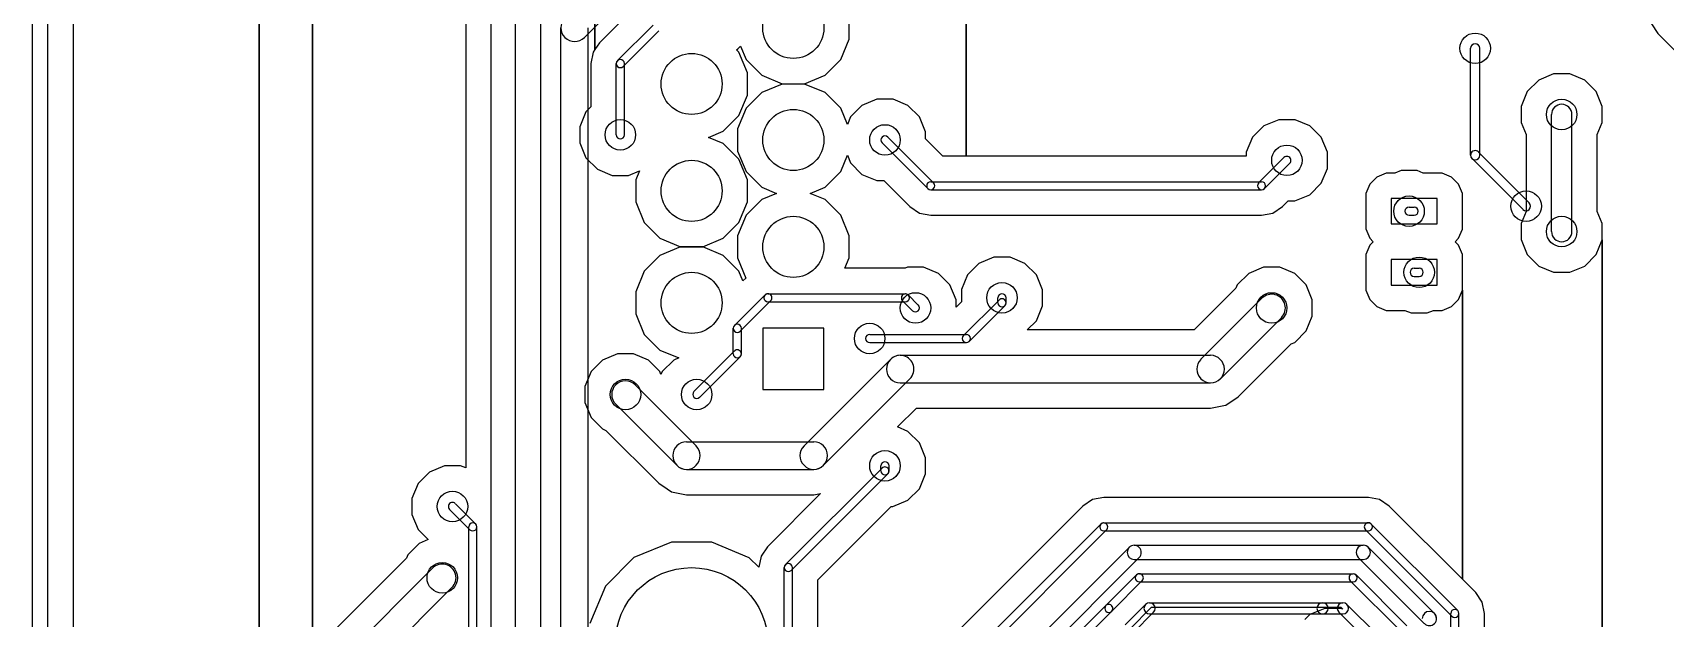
# Model space of a CAD drawing. Extents: x -29274 to 69862, y 24345 to 162744.
# Drawn here: x -8575 to 7468, y 52472 to 58224 of the extents above; entities that cross this region are included whole.
import ezdxf

# ---------------------------------------------------------------- set-up
doc = ezdxf.new("R2010")
doc.units = 0
doc.layers.add('BLACK', color=1, linetype='CONTINUOUS')

msp = doc.modelspace()

# ---------------------------------------------------------------- linework, layer by layer
at = {"layer": 'BLACK'}
for p, q in [((-8575, 26120), (-8575, 77770)), ((-8425, 26120), (-8425, 77770)), ((-8175, 26230), (-8175, 77445)), ((-8175, 26230), (-8175, 77445)), ((-5825, 52140), (-5825, 60458)), ((-5825, 60458), (-5825, 52140)), ((-5825, 52140), (-5825, 60458)), ((-5825, 60458), (-5825, 52140)), ((-6350, 51615), (-6350, 60257)), ((-6350, 60257), (-6350, 51615)), ((-6350, 51615), (-6350, 60257)), ((-6350, 60257), (-6350, 51615)), ((-3051, 58057), (-3051, 58890)), ((-3051, 58890), (-3051, 58057)), ((-3051, 58057), (-3051, 58890)), ((-3051, 58890), (-3051, 58057)), ((599, 57010), (599, 58740)), ((599, 58740), (599, 57010)), ((599, 57010), (599, 58740)), ((599, 58740), (599, 57010)), ((-4320, 58466), (-4320, 53949)), ((-4320, 58466), (-4320, 53949)), ((-4070, 51420), (-4070, 58470)), ((-3830, 51420), (-3830, 58470)), ((-3154, 58175), (-2905, 58424)), ((-2656, 58474), (-3005, 58125)), ((-2656, 58474), (-3005, 58125)), ((-3580, 51569), (-3580, 58316)), ((-3580, 51569), (-3580, 58316)), ((-3385, 51370), (-3385, 58270)), ((-3115, 51370), (-3115, 58270)), ((-2828, 57949), (-2479, 58298)), ((-2771, 57892), (-2422, 58241)), ((-551, 58161), (-551, 58379)), ((-551, 58161), (-551, 58379)), ((7332, 58309), (7395, 58215)), ((7332, 58309), (7395, 58215)), ((-3005, 58125), (-3051, 58057)), ((-3005, 58125), (-3051, 58057)), ((-1645, 58065), (-1620, 58091)), ((-1645, 58065), (-1620, 58091)), ((-1620, 58091), (-1565, 57959)), ((-1620, 58091), (-1565, 57959)), ((-635, 57959), (-551, 58161)), ((-635, 57959), (-551, 58161)), ((7395, 58215), (7695, 57915)), ((7395, 58215), (7695, 57915)), ((-3068, 58031), (-3090, 57920)), ((-3068, 58031), (-3090, 57920)), ((-3090, 57920), (-3090, 57494)), ((-3090, 57920), (-3090, 57494)), ((-3051, 58057), (-3068, 58031)), ((-3051, 58057), (-3068, 58031)), ((-2840, 57220), (-2840, 57920)), ((-2760, 57220), (-2760, 57920)), ((-1660, 58056), (-1645, 58065)), ((-1660, 58056), (-1645, 58065)), ((-1635, 58031), (-1660, 58056)), ((-1635, 58031), (-1660, 58056)), ((-1551, 57829), (-1635, 58031)), ((-1551, 57829), (-1635, 58031)), ((-1565, 57959), (-1411, 57805)), ((-1565, 57959), (-1411, 57805)), ((-789, 57805), (-635, 57959)), ((-789, 57805), (-635, 57959)), ((5555, 57020), (5555, 58070)), ((5645, 57020), (5645, 58070)), ((-1551, 57611), (-1551, 57829)), ((-1551, 57611), (-1551, 57829)), ((-1411, 57805), (-1209, 57721)), ((-1411, 57805), (-1209, 57721)), ((-991, 57721), (-789, 57805)), ((-991, 57721), (-789, 57805)), ((6224, 57758), (6112, 57646)), ((6224, 57758), (6112, 57646)), ((6371, 57819), (6224, 57758)), ((6371, 57819), (6224, 57758)), ((6530, 57819), (6371, 57819)), ((6530, 57819), (6371, 57819)), ((6676, 57758), (6530, 57819)), ((6676, 57758), (6530, 57819)), ((6788, 57646), (6676, 57758)), ((6788, 57646), (6676, 57758)), ((-1635, 57409), (-1551, 57611)), ((-1635, 57409), (-1551, 57611)), ((-1411, 57635), (-1565, 57481)), ((-1411, 57635), (-1565, 57481)), ((-1209, 57719), (-1411, 57635)), ((-1209, 57719), (-1411, 57635)), ((-1209, 57721), (-991, 57721)), ((-1209, 57721), (-991, 57721)), ((-991, 57719), (-1209, 57719)), ((-991, 57719), (-1209, 57719)), ((-789, 57635), (-991, 57719)), ((-789, 57635), (-991, 57719)), ((-635, 57481), (-789, 57635)), ((-635, 57481), (-789, 57635)), ((6112, 57646), (6051, 57500)), ((6112, 57646), (6051, 57500)), ((6849, 57499), (6788, 57646)), ((6849, 57499), (6788, 57646)), ((-3138, 57446), (-3199, 57300)), ((-3138, 57446), (-3199, 57300)), ((-3090, 57494), (-3138, 57446)), ((-3090, 57494), (-3138, 57446)), ((-1565, 57481), (-1649, 57279)), ((-1565, 57481), (-1649, 57279)), ((-569, 57323), (-635, 57481)), ((-569, 57323), (-635, 57481)), ((-426, 57508), (-538, 57396)), ((-426, 57508), (-538, 57396)), ((-279, 57569), (-426, 57508)), ((-279, 57569), (-426, 57508)), ((-120, 57569), (-279, 57569)), ((-120, 57569), (-279, 57569)), ((26, 57508), (-120, 57569)), ((26, 57508), (-120, 57569)), ((138, 57396), (26, 57508)), ((138, 57396), (26, 57508)), ((6051, 57500), (6051, 57341)), ((6051, 57500), (6051, 57341)), ((6849, 57340), (6849, 57499)), ((6849, 57340), (6849, 57499)), ((-3199, 57300), (-3199, 57141)), ((-3199, 57300), (-3199, 57141)), ((-1789, 57255), (-1635, 57409)), ((-1789, 57255), (-1635, 57409)), ((-1649, 57279), (-1649, 57061)), ((-1649, 57279), (-1649, 57061)), ((-538, 57396), (-569, 57323)), ((-538, 57396), (-569, 57323)), ((199, 57249), (138, 57396)), ((199, 57249), (138, 57396)), ((3524, 57308), (3412, 57196)), ((3524, 57308), (3412, 57196)), ((3671, 57369), (3524, 57308)), ((3671, 57369), (3524, 57308)), ((3830, 57369), (3671, 57369)), ((3830, 57369), (3671, 57369)), ((3976, 57308), (3830, 57369)), ((3976, 57308), (3830, 57369)), ((4088, 57196), (3976, 57308)), ((4088, 57196), (3976, 57308)), ((6051, 57341), (6100, 57223)), ((6051, 57341), (6100, 57223)), ((6350, 56270), (6350, 57420)), ((6550, 56270), (6550, 57420)), ((6800, 57223), (6849, 57340)), ((6800, 57223), (6849, 57340)), ((-3199, 57141), (-3138, 56994)), ((-3199, 57141), (-3138, 56994)), ((-1934, 57195), (-1789, 57255)), ((-1934, 57195), (-1789, 57255)), ((-1789, 57135), (-1934, 57195)), ((-1789, 57135), (-1934, 57195)), ((-1635, 56981), (-1789, 57135)), ((-1635, 56981), (-1789, 57135)), ((-228, 57142), (222, 56692)), ((-172, 57198), (278, 56748)), ((199, 57181), (199, 57249)), ((199, 57181), (199, 57249)), ((370, 57010), (199, 57181)), ((370, 57010), (199, 57181)), ((3412, 57196), (3351, 57050)), ((3412, 57196), (3351, 57050)), ((4149, 57049), (4088, 57196)), ((4149, 57049), (4088, 57196)), ((6100, 57223), (6100, 56468)), ((6100, 57223), (6100, 56468)), ((6800, 56468), (6800, 57223)), ((6800, 56468), (6800, 57223)), ((-3138, 56994), (-3026, 56882)), ((-3138, 56994), (-3026, 56882)), ((-1649, 57061), (-1565, 56859)), ((-1649, 57061), (-1565, 56859)), ((-1551, 56779), (-1635, 56981)), ((-1551, 56779), (-1635, 56981)), ((-635, 56859), (-569, 57019)), ((-635, 56859), (-569, 57019)), ((-569, 57019), (-538, 56944)), ((-569, 57019), (-538, 56944)), ((599, 57010), (370, 57010)), ((599, 57010), (370, 57010)), ((3351, 57010), (599, 57010)), ((3351, 57010), (599, 57010)), ((3351, 57050), (3351, 57010)), ((3351, 57050), (3351, 57010)), ((3472, 56749), (3721, 56998)), ((4149, 56890), (4149, 57049)), ((4149, 56890), (4149, 57049)), ((6068, 56489), (5569, 56988)), ((6131, 56552), (5632, 57051)), ((-3026, 56882), (-2880, 56821)), ((-3026, 56882), (-2880, 56821)), ((-2880, 56821), (-2721, 56821)), ((-2880, 56821), (-2721, 56821)), ((-2721, 56821), (-2613, 56866)), ((-2721, 56821), (-2613, 56866)), ((-2613, 56866), (-2649, 56779)), ((-2613, 56866), (-2649, 56779)), ((-1565, 56859), (-1411, 56705)), ((-1565, 56859), (-1411, 56705)), ((-789, 56705), (-635, 56859)), ((-789, 56705), (-635, 56859)), ((-538, 56944), (-426, 56832)), ((-538, 56944), (-426, 56832)), ((-426, 56832), (-280, 56771)), ((-426, 56832), (-280, 56771)), ((3529, 56692), (3778, 56941)), ((4088, 56744), (4149, 56890)), ((4088, 56744), (4149, 56890)), ((4634, 56806), (4564, 56736)), ((4634, 56806), (4564, 56736)), ((4726, 56844), (4634, 56806)), ((4726, 56844), (4634, 56806)), ((4810, 56844), (4726, 56844)), ((4810, 56844), (4726, 56844)), ((4871, 56869), (4810, 56844)), ((4871, 56869), (4810, 56844)), ((5030, 56869), (4871, 56869)), ((5030, 56869), (4871, 56869)), ((5089, 56844), (5030, 56869)), ((5089, 56844), (5030, 56869)), ((5176, 56844), (5089, 56844)), ((5176, 56844), (5089, 56844)), ((5275, 56844), (5176, 56844)), ((5275, 56844), (5176, 56844)), ((5366, 56806), (5275, 56844)), ((5366, 56806), (5275, 56844)), ((5436, 56736), (5366, 56806)), ((5436, 56736), (5366, 56806)), ((-2649, 56779), (-2649, 56561)), ((-2649, 56779), (-2649, 56561)), ((-1551, 56561), (-1551, 56779)), ((-1551, 56561), (-1551, 56779)), ((-1411, 56705), (-1267, 56645)), ((-1411, 56705), (-1267, 56645)), ((-1267, 56645), (-1411, 56585)), ((-1267, 56645), (-1411, 56585)), ((-934, 56645), (-789, 56705)), ((-934, 56645), (-789, 56705)), ((-789, 56585), (-934, 56645)), ((-789, 56585), (-934, 56645)), ((-280, 56771), (-211, 56771)), ((-280, 56771), (-211, 56771)), ((-211, 56771), (45, 56515)), ((-211, 56771), (45, 56515)), ((250, 56760), (3500, 56760)), ((250, 56680), (3500, 56680)), ((3976, 56632), (4088, 56744)), ((3976, 56632), (4088, 56744)), ((4564, 56736), (4526, 56645)), ((4564, 56736), (4526, 56645)), ((4526, 56645), (4526, 56546)), ((4526, 56645), (4526, 56546)), ((5474, 56644), (5436, 56736)), ((5474, 56644), (5436, 56736)), ((5474, 56394), (5474, 56644)), ((5474, 56394), (5474, 56644)), ((-2649, 56561), (-2565, 56359)), ((-2649, 56561), (-2565, 56359)), ((-1635, 56359), (-1551, 56561)), ((-1635, 56359), (-1551, 56561)), ((-1411, 56585), (-1565, 56431)), ((-1411, 56585), (-1565, 56431)), ((-635, 56431), (-789, 56585)), ((-635, 56431), (-789, 56585)), ((45, 56515), (139, 56452)), ((45, 56515), (139, 56452)), ((3611, 56452), (3705, 56515)), ((3611, 56452), (3705, 56515)), ((3705, 56515), (3761, 56571)), ((3705, 56515), (3761, 56571)), ((3761, 56571), (3829, 56571)), ((3761, 56571), (3829, 56571)), ((3829, 56571), (3976, 56632)), ((3829, 56571), (3976, 56632)), ((4526, 56546), (4526, 56296)), ((4526, 56546), (4526, 56296)), ((5225, 56595), (4775, 56595)), ((4775, 56595), (4775, 56345)), ((4950, 56510), (5000, 56510)), ((5225, 56345), (5225, 56595)), ((-2565, 56359), (-2411, 56205)), ((-2565, 56359), (-2411, 56205)), ((-1789, 56205), (-1635, 56359)), ((-1789, 56205), (-1635, 56359)), ((-1565, 56431), (-1649, 56229)), ((-1565, 56431), (-1649, 56229)), ((-551, 56229), (-635, 56431)), ((-551, 56229), (-635, 56431)), ((139, 56452), (250, 56430)), ((139, 56452), (250, 56430)), ((250, 56430), (3500, 56430)), ((250, 56430), (3500, 56430)), ((3500, 56430), (3611, 56452)), ((3500, 56430), (3611, 56452)), ((4775, 56345), (5225, 56345)), ((4950, 56430), (5000, 56430)), ((5474, 56295), (5474, 56394)), ((5474, 56295), (5474, 56394)), ((6100, 56468), (6051, 56350)), ((6100, 56468), (6051, 56350)), ((6051, 56350), (6051, 56191)), ((6051, 56350), (6051, 56191)), ((6849, 56349), (6800, 56468)), ((6849, 56349), (6800, 56468)), ((6849, 56190), (6849, 56349)), ((6849, 56190), (6849, 56349)), ((-2411, 56205), (-2209, 56121)), ((-2411, 56205), (-2209, 56121)), ((-1991, 56121), (-1789, 56205)), ((-1991, 56121), (-1789, 56205)), ((-1649, 56229), (-1649, 56011)), ((-1649, 56229), (-1649, 56011)), ((-551, 56011), (-551, 56229)), ((-551, 56011), (-551, 56229)), ((4526, 56296), (4564, 56204)), ((4526, 56296), (4564, 56204)), ((4564, 56204), (4598, 56170)), ((4564, 56204), (4598, 56170)), ((4598, 56170), (4564, 56136)), ((4598, 56170), (4564, 56136)), ((5402, 56170), (5436, 56204)), ((5402, 56170), (5436, 56204)), ((5436, 56136), (5402, 56170)), ((5436, 56136), (5402, 56170)), ((5436, 56204), (5474, 56295)), ((5436, 56204), (5474, 56295)), ((6051, 56191), (6112, 56044)), ((6051, 56191), (6112, 56044)), ((6788, 56044), (6849, 56190)), ((6788, 56044), (6849, 56190)), ((6849, 48912), (6849, 56190)), ((6849, 56190), (6849, 48912)), ((6849, 48912), (6849, 56190)), ((6849, 56190), (6849, 48912)), ((-2411, 56035), (-2565, 55881)), ((-2411, 56035), (-2565, 55881)), ((-2209, 56119), (-2411, 56035)), ((-2209, 56119), (-2411, 56035)), ((-2209, 56121), (-1991, 56121)), ((-2209, 56121), (-1991, 56121)), ((-1991, 56119), (-2209, 56119)), ((-1991, 56119), (-2209, 56119)), ((-1789, 56035), (-1991, 56119)), ((-1789, 56035), (-1991, 56119)), ((-1635, 55881), (-1789, 56035)), ((-1635, 55881), (-1789, 56035)), ((-1649, 56011), (-1567, 55814)), ((-1649, 56011), (-1567, 55814)), ((-593, 55910), (-551, 56011)), ((-593, 55910), (-551, 56011)), ((871, 56019), (724, 55958)), ((871, 56019), (724, 55958)), ((1030, 56019), (871, 56019)), ((1030, 56019), (871, 56019)), ((1176, 55958), (1030, 56019)), ((1176, 55958), (1030, 56019)), ((4564, 56136), (4526, 56045)), ((4564, 56136), (4526, 56045)), ((4526, 56045), (4526, 55946)), ((4526, 56045), (4526, 55946)), ((5225, 55995), (4775, 55995)), ((4775, 55995), (4775, 55745)), ((5225, 55745), (5225, 55995)), ((5474, 56044), (5436, 56136)), ((5474, 56044), (5436, 56136)), ((5474, 55794), (5474, 56044)), ((5474, 55794), (5474, 56044)), ((6112, 56044), (6224, 55932)), ((6112, 56044), (6224, 55932)), ((6676, 55932), (6788, 56044)), ((6676, 55932), (6788, 56044)), ((-2565, 55881), (-2649, 55679)), ((-2565, 55881), (-2649, 55679)), ((-1596, 55785), (-1635, 55881)), ((-1596, 55785), (-1635, 55881)), ((-2, 55910), (-593, 55910)), ((-2, 55910), (-593, 55910)), ((-1, 55910), (-2, 55910)), ((-1, 55910), (-2, 55910)), ((21, 55919), (-1, 55910)), ((21, 55919), (-1, 55910)), ((180, 55919), (21, 55919)), ((180, 55919), (21, 55919)), ((326, 55858), (180, 55919)), ((326, 55858), (180, 55919)), ((438, 55746), (326, 55858)), ((438, 55746), (326, 55858)), ((612, 55846), (551, 55700)), ((612, 55846), (551, 55700)), ((724, 55958), (612, 55846)), ((724, 55958), (612, 55846)), ((1288, 55846), (1176, 55958)), ((1288, 55846), (1176, 55958)), ((1349, 55699), (1288, 55846)), ((1349, 55699), (1288, 55846)), ((3374, 55858), (3262, 55746)), ((3374, 55858), (3262, 55746)), ((3521, 55919), (3374, 55858)), ((3521, 55919), (3374, 55858)), ((3680, 55919), (3521, 55919)), ((3680, 55919), (3521, 55919)), ((3826, 55858), (3680, 55919)), ((3826, 55858), (3680, 55919)), ((3938, 55746), (3826, 55858)), ((3938, 55746), (3826, 55858)), ((4526, 55946), (4526, 55696)), ((4526, 55946), (4526, 55696)), ((5000, 55910), (5050, 55910)), ((6224, 55932), (6370, 55871)), ((6224, 55932), (6370, 55871)), ((6370, 55871), (6529, 55871)), ((6370, 55871), (6529, 55871)), ((6529, 55871), (6676, 55932)), ((6529, 55871), (6676, 55932)), ((-2649, 55679), (-2649, 55461)), ((-2649, 55679), (-2649, 55461)), ((-1567, 55814), (-1596, 55785)), ((-1567, 55814), (-1596, 55785)), ((499, 55599), (438, 55746)), ((499, 55599), (438, 55746)), ((551, 55700), (551, 55581)), ((551, 55700), (551, 55581)), ((1349, 55540), (1349, 55699)), ((1349, 55540), (1349, 55699)), ((3248, 55714), (2840, 55305)), ((3248, 55714), (2840, 55305)), ((3262, 55746), (3248, 55714)), ((3262, 55746), (3248, 55714)), ((3999, 55599), (3938, 55746)), ((3999, 55599), (3938, 55746)), ((4526, 55696), (4564, 55604)), ((4526, 55696), (4564, 55604)), ((4775, 55745), (5225, 55745)), ((5000, 55830), (5050, 55830)), ((5436, 55604), (5474, 55695)), ((5436, 55604), (5474, 55695)), ((5474, 55695), (5474, 55794)), ((5474, 55695), (5474, 55794)), ((5474, 52856), (5474, 55695)), ((5474, 55695), (5474, 52856)), ((5474, 52856), (5474, 55695)), ((5474, 55695), (5474, 52856)), ((-1678, 55348), (-1378, 55648)), ((-1622, 55292), (-1322, 55592)), ((-1350, 55660), (0, 55660)), ((-1350, 55580), (0, 55580)), ((-28, 55591), (71, 55492)), ((29, 55648), (128, 55549)), ((499, 55529), (499, 55599)), ((499, 55529), (499, 55599)), ((551, 55581), (499, 55529)), ((551, 55581), (499, 55529)), ((572, 55249), (921, 55598)), ((629, 55192), (978, 55541)), ((910, 55570), (910, 55620)), ((990, 55570), (990, 55620)), ((1288, 55394), (1349, 55540)), ((1288, 55394), (1349, 55540)), ((2905, 55016), (3504, 55615)), ((3999, 55440), (3999, 55599)), ((3999, 55440), (3999, 55599)), ((4564, 55604), (4634, 55534)), ((4564, 55604), (4634, 55534)), ((4634, 55534), (4725, 55496)), ((4634, 55534), (4725, 55496)), ((5274, 55496), (5366, 55534)), ((5274, 55496), (5366, 55534)), ((5366, 55534), (5436, 55604)), ((5366, 55534), (5436, 55604)), ((-2649, 55461), (-2565, 55259)), ((-2649, 55461), (-2565, 55259)), ((1199, 55305), (1288, 55394)), ((1199, 55305), (1288, 55394)), ((3096, 54825), (3695, 55424)), ((3938, 55294), (3999, 55440)), ((3938, 55294), (3999, 55440)), ((4725, 55496), (4824, 55496)), ((4725, 55496), (4824, 55496)), ((4824, 55496), (4910, 55496)), ((4824, 55496), (4910, 55496)), ((4910, 55496), (4970, 55471)), ((4910, 55496), (4970, 55471)), ((4970, 55471), (5129, 55471)), ((4970, 55471), (5129, 55471)), ((5129, 55471), (5189, 55496)), ((5129, 55471), (5189, 55496)), ((5189, 55496), (5274, 55496)), ((5189, 55496), (5274, 55496)), ((-2565, 55259), (-2411, 55105)), ((-2565, 55259), (-2411, 55105)), ((-1690, 55070), (-1690, 55320)), ((-1610, 55070), (-1610, 55320)), ((-800, 55320), (-1400, 55320)), ((-1400, 55320), (-1400, 54720)), ((-800, 54720), (-800, 55320)), ((-350, 55260), (600, 55260)), ((2840, 55305), (1199, 55305)), ((2840, 55305), (1199, 55305)), ((3826, 55182), (3938, 55294)), ((3826, 55182), (3938, 55294)), ((-2829, 55069), (-2976, 55008)), ((-2829, 55069), (-2976, 55008)), ((-2670, 55069), (-2829, 55069)), ((-2670, 55069), (-2829, 55069)), ((-2524, 55008), (-2670, 55069)), ((-2524, 55008), (-2670, 55069)), ((-2411, 55105), (-2227, 55029)), ((-2411, 55105), (-2227, 55029)), ((-2227, 55029), (-2276, 55008)), ((-2227, 55029), (-2276, 55008)), ((-2078, 54699), (-1679, 55098)), ((-2021, 54642), (-1622, 55041)), ((-350, 55180), (600, 55180)), ((-50, 55055), (3000, 55055)), ((3272, 54648), (3793, 55169)), ((3272, 54648), (3793, 55169)), ((3793, 55169), (3826, 55182)), ((3793, 55169), (3826, 55182)), ((-3088, 54896), (-3149, 54750)), ((-3088, 54896), (-3149, 54750)), ((-2976, 55008), (-3088, 54896)), ((-2976, 55008), (-3088, 54896)), ((-2412, 54896), (-2524, 55008)), ((-2412, 54896), (-2524, 55008)), ((-2401, 54868), (-2412, 54896)), ((-2401, 54868), (-2412, 54896)), ((-2388, 54896), (-2401, 54868)), ((-2388, 54896), (-2401, 54868)), ((-2276, 55008), (-2388, 54896)), ((-2276, 55008), (-2388, 54896)), ((-995, 54165), (-145, 55015)), ((-3149, 54750), (-3149, 54591)), ((-3149, 54750), (-3149, 54591)), ((-2654, 54765), (-2055, 54166)), ((-1400, 54720), (-800, 54720)), ((-805, 53975), (45, 54825)), ((-50, 54785), (3000, 54785)), ((-3149, 54591), (-3088, 54444)), ((-3149, 54591), (-3088, 54444)), ((-2845, 54574), (-2246, 53975)), ((3000, 54535), (3147, 54564)), ((3000, 54535), (3147, 54564)), ((3147, 54564), (3148, 54564)), ((3147, 54564), (3148, 54564)), ((3148, 54564), (3272, 54648)), ((3148, 54564), (3272, 54648)), ((-3088, 54444), (-2976, 54332)), ((-3088, 54444), (-2976, 54332)), ((-76, 54351), (109, 54535)), ((-76, 54351), (109, 54535)), ((109, 54535), (3000, 54535)), ((109, 54535), (3000, 54535)), ((-2976, 54332), (-2942, 54318)), ((-2976, 54332), (-2942, 54318)), ((-2942, 54318), (-2423, 53798)), ((-2942, 54318), (-2423, 53798)), ((26, 54308), (-76, 54351)), ((26, 54308), (-76, 54351)), ((138, 54196), (26, 54308)), ((138, 54196), (26, 54308)), ((-2150, 54205), (-900, 54205)), ((199, 54049), (138, 54196)), ((199, 54049), (138, 54196)), ((-4676, 53908), (-4788, 53796)), ((-4676, 53908), (-4788, 53796)), ((-4529, 53969), (-4676, 53908)), ((-4529, 53969), (-4676, 53908)), ((-4370, 53969), (-4529, 53969)), ((-4370, 53969), (-4529, 53969)), ((-4320, 53949), (-4370, 53969)), ((-4320, 53949), (-4370, 53969)), ((-2150, 53935), (-900, 53935)), ((-1178, 52999), (-229, 53948)), ((-240, 53920), (-240, 53970)), ((-160, 53920), (-160, 53970)), ((199, 53890), (199, 54049)), ((199, 53890), (199, 54049)), ((-4788, 53796), (-4849, 53650)), ((-4788, 53796), (-4849, 53650)), ((-2423, 53798), (-2422, 53798)), ((-2423, 53798), (-2422, 53798)), ((-2422, 53798), (-2339, 53743)), ((-2422, 53798), (-2339, 53743)), ((-1121, 52942), (-172, 53891)), ((138, 53744), (199, 53890)), ((138, 53744), (199, 53890)), ((-4849, 53650), (-4849, 53491)), ((-4849, 53650), (-4849, 53491)), ((-4222, 53399), (-4421, 53598)), ((-2339, 53743), (-2298, 53715)), ((-2339, 53743), (-2298, 53715)), ((-2298, 53715), (-2297, 53714)), ((-2298, 53715), (-2297, 53714)), ((-2297, 53714), (-2150, 53685)), ((-2297, 53714), (-2150, 53685)), ((-2150, 53685), (-900, 53685)), ((-2150, 53685), (-900, 53685)), ((-832, 53699), (-1355, 53175)), ((-832, 53699), (-1355, 53175)), ((-900, 53685), (-832, 53699)), ((-900, 53685), (-832, 53699)), ((-121, 53571), (26, 53632)), ((-121, 53571), (26, 53632)), ((26, 53632), (138, 53744)), ((26, 53632), (138, 53744)), ((1839, 53638), (1745, 53575)), ((1839, 53638), (1745, 53575)), ((1950, 53660), (1839, 53638)), ((1950, 53660), (1839, 53638)), ((4550, 53660), (1950, 53660)), ((4550, 53660), (1950, 53660)), ((4661, 53638), (4550, 53660)), ((4661, 53638), (4550, 53660)), ((4755, 53575), (4661, 53638)), ((4755, 53575), (4661, 53638)), ((-4849, 53491), (-4788, 53344)), ((-4849, 53491), (-4788, 53344)), ((-4279, 53342), (-4478, 53541)), ((-860, 52850), (-139, 53571)), ((-860, 52850), (-139, 53571)), ((-139, 53571), (-121, 53571)), ((-139, 53571), (-121, 53571)), ((1744, 53574), (345, 52175)), ((1744, 53574), (345, 52175)), ((1745, 53575), (1744, 53575)), ((1744, 53575), (1744, 53574)), ((1745, 53575), (1744, 53575)), ((1744, 53575), (1744, 53574)), ((5474, 52856), (4755, 53575)), ((5474, 52856), (4755, 53575)), ((-4788, 53344), (-4689, 53245)), ((-4788, 53344), (-4689, 53245)), ((-4290, 52170), (-4290, 53370)), ((-4210, 52170), (-4210, 53370)), ((522, 51999), (1921, 53398)), ((579, 51942), (1978, 53341)), ((1950, 53410), (4550, 53410)), ((1950, 53330), (4550, 53330)), ((5372, 52492), (4522, 53342)), ((5428, 52548), (4578, 53398)), ((-4776, 53208), (-4888, 53096)), ((-4776, 53208), (-4888, 53096)), ((-4689, 53245), (-4776, 53208)), ((-4689, 53245), (-4776, 53208)), ((-2298, 53220), (-2666, 53068)), ((-2298, 53220), (-2666, 53068)), ((-1900, 53220), (-2298, 53220)), ((-1900, 53220), (-2298, 53220)), ((-1533, 53067), (-1900, 53220)), ((-1533, 53067), (-1900, 53220)), ((-1355, 53175), (-1418, 53081)), ((-1355, 53175), (-1418, 53081)), ((2200, 53169), (801, 51770)), ((2250, 53190), (4500, 53190)), ((5199, 52520), (4550, 53169)), ((-6195, 51415), (-4645, 52965)), ((-4903, 53062), (-5825, 52140)), ((-4903, 53062), (-5825, 52140)), ((-4888, 53096), (-4903, 53062)), ((-4888, 53096), (-4903, 53062)), ((-2666, 53068), (-2947, 52787)), ((-2666, 53068), (-2947, 52787)), ((-1440, 52974), (-1533, 53067)), ((-1440, 52974), (-1533, 53067)), ((-1418, 53081), (-1440, 52974)), ((-1418, 53081), (-1440, 52974)), ((-1190, 51820), (-1190, 52970)), ((-1110, 51820), (-1110, 52970)), ((2299, 53070), (900, 51671)), ((2250, 53050), (4500, 53050)), ((5100, 52421), (4451, 53070)), ((-2947, 52787), (-3100, 52420)), ((-2947, 52787), (-3100, 52420)), ((-860, 51820), (-860, 52850)), ((-860, 51820), (-860, 52850)), ((1972, 52598), (2272, 52898)), ((2028, 52542), (2328, 52842)), ((2300, 52910), (4400, 52910)), ((2300, 52830), (4400, 52830)), ((4372, 52841), (4871, 52342)), ((4429, 52898), (4928, 52399)), ((5605, 52725), (5474, 52856)), ((5605, 52725), (5474, 52856)), ((-6005, 51225), (-4455, 52775)), ((2400, 52625), (4100, 52625)), ((4100, 52625), (4300, 52625)), ((5668, 52631), (5605, 52725)), ((5668, 52631), (5605, 52725)), ((5690, 52520), (5668, 52631)), ((5690, 52520), (5668, 52631)), ((1272, 51899), (1971, 52598)), ((1329, 51842), (2028, 52541)), ((2361, 52609), (2161, 52409)), ((2205, 52365), (2420, 52580)), ((2205, 52365), (2420, 52580)), ((2439, 52531), (2239, 52331)), ((2400, 52515), (4100, 52515)), ((2420, 52580), (4280, 52580)), ((2420, 52580), (4280, 52580)), ((3974, 52508), (3926, 52460)), ((3974, 52508), (3926, 52460)), ((4121, 52569), (3974, 52508)), ((4121, 52569), (3974, 52508)), ((4100, 52515), (4300, 52515)), ((4280, 52569), (4121, 52569)), ((4280, 52569), (4121, 52569)), ((4261, 52531), (4561, 52231)), ((4280, 52580), (4298, 52562)), ((4280, 52580), (4298, 52562)), ((4298, 52562), (4280, 52569)), ((4298, 52562), (4280, 52569)), ((4339, 52609), (4639, 52309)), ((5360, 49920), (5360, 52520)), ((5440, 49920), (5440, 52520)), ((5690, 50040), (5690, 52520)), ((5690, 50040), (5690, 52520))]:
    msp.add_line(p, q, dxfattribs=at)
for centre, radius in [((-1100, 58270), 300), ((5600, 58070), 150), ((-2100, 57720), 300), ((-1100, 57170), 300), ((6450, 57420), 150), ((-2800, 57220), 150), ((-200, 57170), 150), ((3750, 56970), 150), ((-2100, 56670), 300), ((6100, 56520), 150), ((4950, 56470), 150), ((-1100, 56120), 300), ((6450, 56270), 150), ((5050, 55870), 150), ((-2100, 55570), 300), ((950, 55620), 150), ((100, 55520), 150), ((3600, 55520), 150), ((-350, 55220), 150), ((-2750, 54670), 150), ((-2050, 54670), 150), ((-200, 53970), 150), ((-4450, 53570), 150), ((-4550, 52870), 150), ((-2100, 52220), 750)]:
    msp.add_circle(centre, radius, dxfattribs=at)
for centre, radius, start, end in [((-3249, 58271), 135, 135, 315), ((5600, 58070), 45, 360, 540), ((-2800, 57920), 40, 360, 540), ((-2800, 57920), 40, 135, 315), ((6450, 57420), 100, 360, 540), ((-2800, 57220), 40, 180, 360), ((-200, 57170), 40, 45, 225), ((3749, 56969), 40, 315, 495), ((5600, 57020), 45, 405, 585), ((5600, 57020), 45, 180, 360), ((250, 56720), 40, 90, 270), ((250, 56720), 40, 225, 405), ((3501, 56721), 40, 135, 315), ((3500, 56720), 40, 270, 450), ((4950, 56470), 40, 90, 270), ((5000, 56470), 40, 270, 450), ((6100, 56520), 45, 225, 405), ((6450, 56270), 100, 180, 360), ((5000, 55870), 40, 90, 270), ((5050, 55870), 40, 270, 450), ((-1350, 55620), 40, 90, 270), ((-1350, 55620), 40, 315, 495), ((1, 55619), 40, 45, 225), ((0, 55620), 40, 270, 450), ((99, 55521), 40, 225, 405), ((950, 55620), 40, 360, 540), ((950, 55570), 40, 180, 360), ((950, 55570), 40, 315, 495), ((3600, 55520), 135, 315, 495), ((-1650, 55320), 40, 360, 540), ((-1650, 55320), 40, 135, 315), ((-350, 55220), 40, 90, 270), ((600, 55220), 40, 135, 315), ((600, 55220), 40, 270, 450), ((-1650, 55070), 40, 180, 360), ((-1651, 55069), 40, 315, 495), ((-50, 54920), 135, 90, 270), ((-50, 54920), 135, 315, 495), ((3000, 54920), 135, 270, 450), ((3000, 54920), 135, 135, 315), ((-2750, 54670), 135, 45, 225), ((-2049, 54671), 40, 135, 315), ((-2150, 54070), 135, 90, 270), ((-2150, 54070), 135, 225, 405), ((-900, 54070), 135, 135, 315), ((-900, 54070), 135, 270, 450), ((-200, 53970), 40, 360, 540), ((-200, 53920), 40, 180, 360), ((-201, 53919), 40, 315, 495), ((-4450, 53570), 40, 405, 585), ((-4250, 53370), 40, 360, 540), ((-4250, 53370), 40, 225, 405), ((1950, 53370), 40, 90, 270), ((1949, 53369), 40, 315, 495), ((4550, 53370), 40, 405, 585), ((4550, 53370), 40, 270, 450), ((2250, 53120), 70, 90, 270), ((2249, 53119), 70, -45, 135), ((4500, 53120), 70, 405, 585), ((4500, 53120), 70, 270, 450), ((-4550, 52870), 135, 315, 495), ((-1150, 52970), 40, 360, 540), ((-1149, 52971), 40, 135, 315), ((2300, 52870), 40, 90, 270), ((2300, 52870), 40, 315, 495), ((4400, 52870), 40, 45, 225), ((4400, 52870), 40, 270, 450), ((2400, 52570), 55, 90, 270), ((2400, 52570), 55, -45, 135), ((4100, 52570), 55, 90, 270), ((4100, 52570), 55, 270, 450), ((4300, 52570), 55, 45, 225), ((4300, 52570), 55, 270, 450), ((2000, 52570), 40, 135, 315), ((1999, 52569), 40, 315, 495), ((5150, 52470), 70, 360, 540), ((5150, 52470), 70, 225, 405), ((5400, 52520), 40, 360, 540), ((5400, 52520), 40, 225, 405)]:
    msp.add_arc(centre, radius, start, end, dxfattribs=at)

doc.saveas('drawing.dxf')
